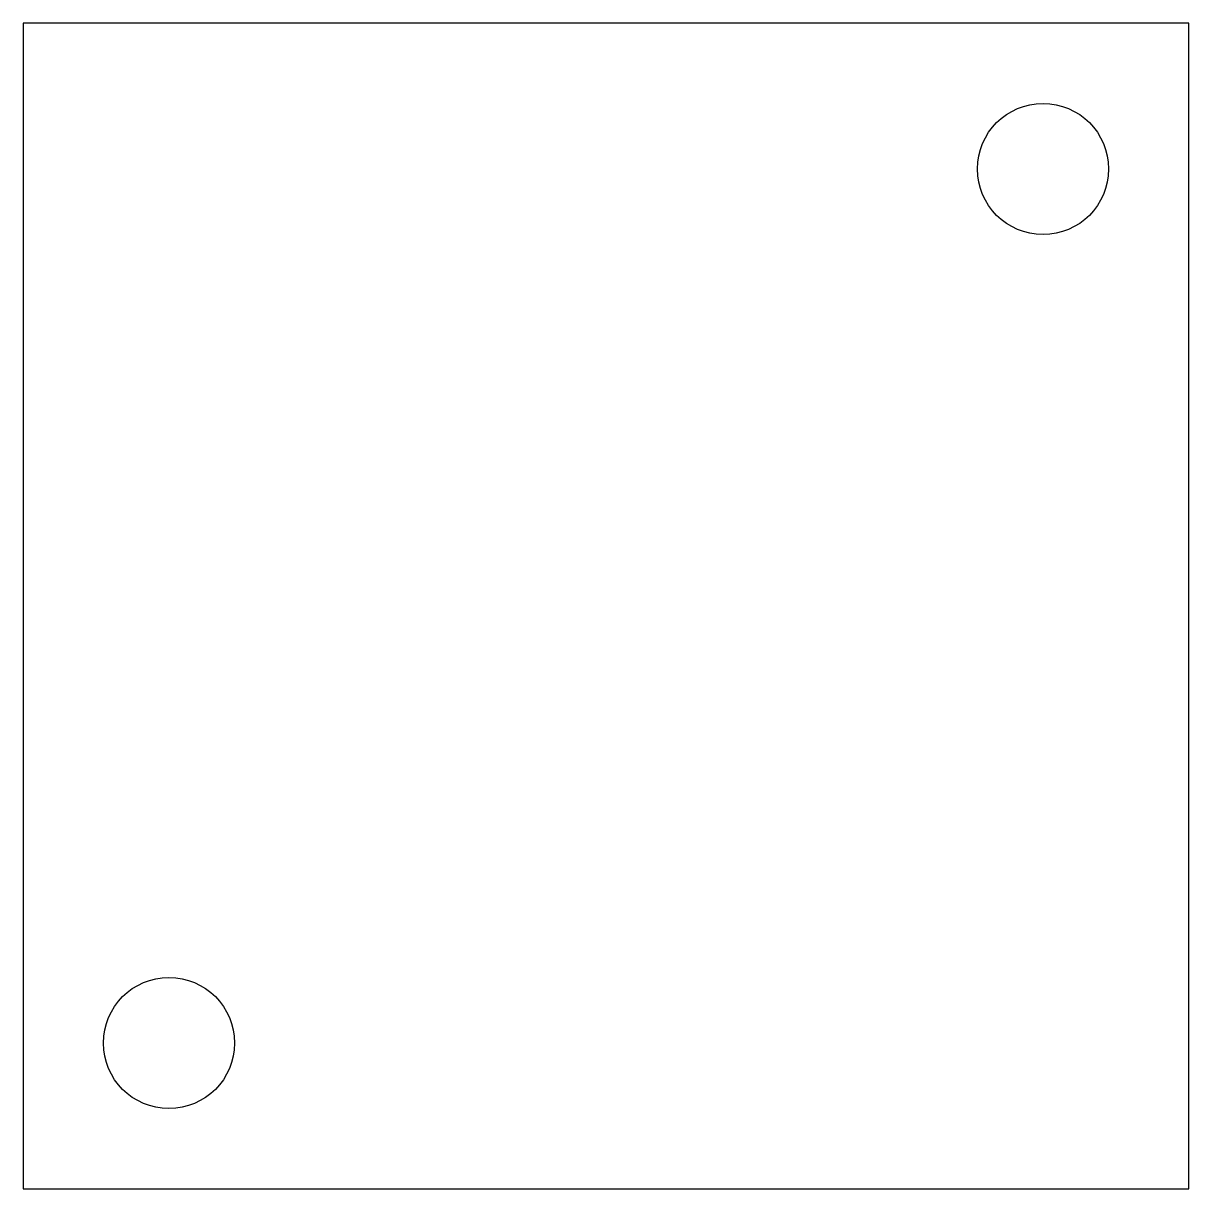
# Model space of a CAD drawing. Extents: x 0 to 24, y 0 to 24.
import ezdxf

# ---------------------------------------------------------------- set-up
doc = ezdxf.new("R2010")
doc.units = 0
doc.layers.add('CUT', color=7, linetype='CONTINUOUS')
doc.layers.add('HOLE', color=1, linetype='CONTINUOUS')

msp = doc.modelspace()

# ---------------------------------------------------------------- linework, layer by layer
at = {"layer": 'CUT'}
for p, q in [((24, 24), (0, 24)), ((0, 24), (0, 0)), ((24, 0), (24, 24)), ((0, 0), (24, 0))]:
    msp.add_line(p, q, dxfattribs=at)
at = {"layer": 'HOLE'}
for centre in [(21, 21), (3, 3)]:
    msp.add_circle(centre, 1.35, dxfattribs=at)

doc.saveas('drawing.dxf')
